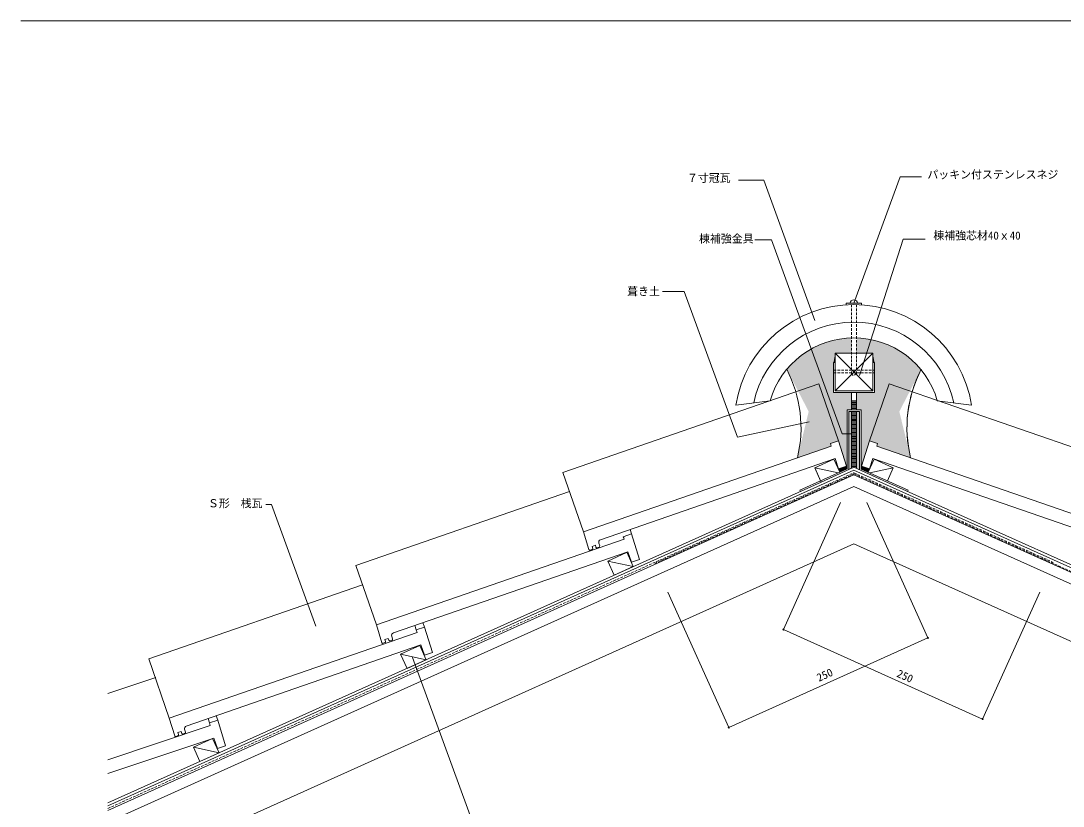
# Model space of a CAD drawing. Units: millimetres, scale not verified. Extents: x -203 to 197, y -138 to 132.
# Drawn here: x -203.2 to 35.4, y -48.3 to 131.6 of the extents above; entities that cross this region are included whole.
import ezdxf
from ezdxf.enums import TextEntityAlignment as Align

# ---------------------------------------------------------------- set-up
doc = ezdxf.new("R2010")
doc.units = ezdxf.units.MM
doc.header["$LTSCALE"] = 0.5
doc.header["$PDMODE"] = 32
doc.header["$PDSIZE"] = 0.25
doc.linetypes.add('DASHED1', pattern=[1.8, 1.2, -0.6])
for name, color, linetype, lineweight in [('0-0', 5, 'Continuous', 18), ('1-0', 7, 'Continuous', 18), ('1-1', 7, 'Continuous', 18), ('1-2', 3, 'Continuous', 18), ('1-3', 7, 'Continuous', 18), ('1-4', 7, 'Continuous', 18)]:
    doc.layers.add(name, color=color, linetype=linetype, lineweight=lineweight)
doc.layers.add('1-5_ADD_LINE', color=8, linetype='Continuous')
doc.styles.add('ＭＳ ゴシック', font='')
doc.styles.get('ＭＳ ゴシック').set_extended_font_data('MS Gothic')

msp = doc.modelspace()

# ---------------------------------------------------------------- linework, layer by layer
at = {"layer": '0-0'}
msp.add_line((-203.2432, 131.6351), (196.7568, 131.6351), dxfattribs=at)
at = {"layer": '1-0'}
for p, q in [((-21.4257, 29.2176), (-17.0657, 31.2255)), ((-17.0657, 31.2255), (-15.7114, 28.2161)), ((-17.0656, 31.2254), (-15.7114, 28.2161)), ((-17.0656, 31.2254), (-15.7114, 28.2161)), ((-7.8409, 31.2255), (-9.1952, 28.2161)), ((-7.841, 31.2254), (-9.1952, 28.2161)), ((-7.841, 31.2254), (-9.1952, 28.2161)), ((-3.4809, 29.2176), (-7.8409, 31.2255)), ((-183.2977, -48.1847), (-12.4533, 28.6953)), ((-19.9655, 25.9728), (-21.4257, 29.2176)), ((-21.4257, 29.2176), (-16.0804, 28.05)), ((-20.0886, 26.2463), (-21.4257, 29.2176)), ((-19.9406, 25.984), (-12.4533, 29.3532)), ((-4.966, 25.984), (-12.4533, 29.3532)), ((158.3911, -48.1847), (-12.4533, 28.6953)), ((-3.4809, 29.2176), (-8.8262, 28.05)), ((-4.818, 26.2463), (-3.4809, 29.2176)), ((-4.818, 26.2463), (-3.4809, 29.2176)), ((-183.2977, -49.2812), (-12.4533, 27.5987)), ((-15.5883, 27.9425), (-19.9655, 25.9728)), ((-15.5883, 27.9425), (-15.5883, 27.9425)), ((158.3911, -49.2812), (-12.4533, 27.5987)), ((-9.3183, 27.9425), (-4.9411, 25.9728)), ((-9.3183, 27.9425), (-9.3183, 27.9425)), ((-183.2977, -47.5267), (-19.9406, 25.984)), ((-183.2977, -51.9131), (-12.4533, 24.9669)), ((-19.9655, 25.9727), (-19.9655, 25.9728)), ((158.3911, -51.9131), (-12.4533, 24.9669)), ((158.3911, -47.5267), (-4.966, 25.984)), ((-4.9411, 25.9728), (-4.9411, 25.9728)), ((-183.2977, -65.0721), (-12.4533, 11.8079)), ((158.3911, -65.0721), (-12.4533, 11.8079)), ((-67.3854, 4.6338), (-68.8456, 7.8787)), ((-68.8456, 7.8787), (-63.0082, 6.6035)), ((-116.2655, -13.4603), (-111.9055, -11.4524)), ((-114.8053, -16.7052), (-116.2655, -13.4603)), ((-114.8053, -16.7052), (-116.2655, -13.4603)), ((-116.2655, -13.4603), (-110.4281, -14.7354)), ((-160.0597, -29.2135), (-160.3656, -28.1954)), ((-163.7026, -34.7612), (-157.848, -36.0744))]:
    msp.add_line(p, q, dxfattribs=at)
for points in [[(-15.5883, 27.9425), (-19.9433, 25.9828), (-19.9655, 25.9728)], [(-9.3183, 27.9425), (-4.9633, 25.9828), (-4.9411, 25.9728)], [(-67.3854, 4.6338), (-68.8456, 7.8786), (-64.5141, 9.8734)], [(-64.4855, 9.8865), (-63.0082, 6.6035), (-67.3854, 4.6338)], [(-64.4855, 9.8865), (-63.0082, 6.6035), (-67.3854, 4.6338)], [(-64.4855, 9.8865), (-63.0082, 6.6035), (-67.3854, 4.6338)], [(-111.9054, -11.4525), (-110.4281, -14.7354), (-114.8053, -16.7052)], [(-111.9054, -11.4525), (-110.4281, -14.7354), (-114.8053, -16.7052)]]:
    msp.add_lwpolyline(points, dxfattribs=at)
msp.add_lwpolyline([(-162.2252, -38.0441), (-163.7026, -34.7612), (-159.3253, -32.7915), (-157.848, -36.0744)], close=True, dxfattribs=at)
at = {"layer": '1-1'}
for p, q in [((-12.4533, 66.9532), (-1.908, 95.9261)), ((-1.908, 95.9261), (3.0272, 95.9261)), ((-31.3493, 81.4462), (-35.1341, 81.4462)), ((-11.2293, 50.3839), (-1.2059, 81.6493)), ((-1.2059, 81.6493), (3.8568, 81.6493)), ((-51.3112, 69.6339), (-56.2887, 69.6339)), ((-14.237, 66.9532), (-10.7142, 66.9532)), ((-14.237, 66.9532), (-14.237, 66.5597)), ((-10.7142, 66.9532), (-10.7142, 66.5548)), ((-16.7533, 55.4984), (-8.1533, 46.8984)), ((-17.1533, 53.3596), (-16.7533, 53.3596)), ((-8.1533, 53.3596), (-7.7533, 53.3596)), ((-7.7533, 53.3596), (-7.7533, 46.4984)), ((-15.1577, 46.8984), (-10.9281, 46.8984)), ((-13.0533, 46.4984), (-13.0533, 42.5435)), ((-11.8533, 46.4984), (-11.8533, 42.5435)), ((-39.5138, 43.6141), (-31.6533, 44.6141)), ((-13.0533, 44.6141), (-11.8533, 44.6141)), ((-13.0533, 44.3141), (-11.8533, 44.3141)), ((-13.0533, 44.0141), (-11.8533, 44.0141)), ((-13.0533, 43.7141), (-11.8533, 43.7141)), ((-13.0533, 43.4141), (-11.8533, 43.4141)), ((-13.0533, 43.1141), (-11.8533, 43.1141)), ((6.6257, 44.6141), (14.4862, 43.6141)), ((-14.0405, 42.5435), (-10.8002, 42.5435)), ((-14.0405, 28.968), (-14.0405, 42.5435)), ((-13.6405, 42.1435), (-11.2002, 42.1435)), ((-13.6405, 29.148), (-13.6405, 42.1435)), ((-13.0533, 42.8141), (-11.8533, 42.8141)), ((-13.0533, 42.1435), (-13.0533, 29.0832)), ((-13.0533, 41.8435), (-11.8533, 41.8435)), ((-13.0533, 41.5435), (-11.8533, 41.5435)), ((-13.0533, 41.2435), (-11.8533, 41.2435)), ((-13.0533, 40.9435), (-11.8533, 40.9435)), ((-13.0533, 40.6435), (-11.8533, 40.6435)), ((-11.8533, 42.1435), (-11.8533, 29.0832)), ((-11.2002, 28.7893), (-11.2002, 42.1435)), ((-10.8002, 28.9383), (-10.8002, 42.5435)), ((-13.0533, 40.3435), (-11.8533, 40.3435)), ((-13.0533, 40.0435), (-11.8533, 40.0435)), ((-13.0533, 39.7435), (-11.8533, 39.7435)), ((-13.0533, 39.4435), (-11.8533, 39.4435)), ((-13.0533, 39.1436), (-11.8533, 39.1436)), ((-13.0533, 38.8436), (-11.8533, 38.8436)), ((-13.0533, 38.5436), (-11.8533, 38.5436)), ((-13.0533, 38.2436), (-11.8533, 38.2436)), ((-13.0533, 37.9436), (-11.8533, 37.9436)), ((-13.0533, 37.6436), (-11.8533, 37.6436)), ((-13.0533, 37.3436), (-11.8533, 37.3436)), ((-13.0533, 37.0436), (-11.8533, 37.0436)), ((-13.0533, 36.7436), (-11.8533, 36.7436)), ((-13.0533, 36.4436), (-11.8533, 36.4436)), ((-13.0533, 36.1436), (-11.8533, 36.1436)), ((-13.0533, 35.8436), (-11.8533, 35.8436)), ((-13.0533, 35.5436), (-11.8533, 35.5436)), ((-13.0533, 35.2436), (-11.8533, 35.2436)), ((-13.0533, 34.9436), (-11.8533, 34.9436)), ((-13.0533, 34.6436), (-11.8533, 34.6436)), ((-13.0533, 34.3436), (-11.8533, 34.3436)), ((-13.0533, 34.0436), (-11.8533, 34.0436)), ((-13.0533, 33.7436), (-11.8533, 33.7436)), ((-13.0533, 33.4436), (-11.8533, 33.4436)), ((-13.0533, 33.1436), (-11.8533, 33.1436)), ((-13.0533, 32.8436), (-11.8533, 32.8436)), ((-13.0533, 32.5436), (-11.8533, 32.5436)), ((-13.0533, 32.2436), (-11.8533, 32.2436)), ((-13.0533, 31.9436), (-11.8533, 31.9436)), ((-13.0533, 31.6437), (-11.8533, 31.6437)), ((-13.0533, 31.3437), (-11.8533, 31.3437)), ((-13.0533, 31.0437), (-11.8533, 31.0437)), ((-24.8306, 24.1124), (-14.0405, 28.968)), ((-13.6405, 29.148), (-13.6405, 28.819)), ((-13.0533, 30.7437), (-11.8533, 30.7437)), ((-13.0533, 30.4437), (-11.8533, 30.4437)), ((-13.0533, 30.1437), (-11.8533, 30.1437)), ((-13.0533, 29.8437), (-11.8533, 29.8437)), ((-13.0533, 29.5437), (-11.8533, 29.5437)), ((-13.0533, 29.2437), (-12.6968, 29.2437)), ((-12.2098, 29.2437), (-11.8533, 29.2437)), ((-10.8002, 28.9383), (-0.076, 24.1124)), ((-24.8306, 24.1124), (-24.7075, 23.8389)), ((-0.076, 24.1124), (-0.1991, 23.8389)), ((-113.538, -14.2265), (-88.2816, -83.6178))]:
    msp.add_line(p, q, dxfattribs=at)
at = {"layer": '1-1', "linetype": 'DASHED1'}
for p, q in [((-11.8533, 66.614), (-11.8533, 50.8316)), ((-17.1533, 51.5911), (-7.7533, 51.5911)), ((-17.1533, 51.0227), (-7.7533, 51.0227)), ((-11.8533, 50.8316), (-12.5408, 50.2662)), ((-12.4533, 27.8481), (-58.0494, 7.3298)), ((-12.4533, 27.8481), (159.4692, -49.5171))]:
    msp.add_line(p, q, dxfattribs=at)
at = {"layer": '1-1', "color": 3}
msp.add_line((-72.4289, 10.5188), (-72.8941, 10.3747), dxfattribs=at)
at = {"layer": '1-1'}
for points in [[(-21.4098, 62.9682), (-33.1242, 95.1533), (-38.9189, 95.1533)], [(-31.3493, 81.4462), (-15.1832, 37.0303), (-12.8179, 37.0303)], [(-51.3112, 69.6339), (-39.1664, 36.2665), (-22.6902, 39.7685)], [(-16.7533, 55.4984), (-8.1533, 55.4984), (-8.1533, 46.8984), (-16.7533, 46.8984)], [(-8.1533, 55.4984), (-16.7533, 46.8984), (-16.7533, 55.4984)], [(-7.7533, 46.4984), (-17.1533, 46.4984), (-17.1533, 53.3596)]]:
    msp.add_lwpolyline(points, dxfattribs=at)
at = {"layer": '1-1', "linetype": 'DASHED1'}
for points in [[(-13.0533, 66.614), (-13.0533, 50.8316), (-12.5408, 50.2662)], [(-183.2977, -48.7825), (-12.4533, 28.0974), (33.1428, 7.5792)]]:
    msp.add_lwpolyline(points, dxfattribs=at)
at = {"layer": '1-1'}
for centre, radius, start, end in [((-12.489, 66.8377), 0.8988, 7.38367, 172.61633), ((-12.5138, 39.2663), 27.3478, 9.14783, 170.85219), ((-12.5138, 39.193), 23.4211, 12.18517, 167.90198), ((-12.5138, 39.0946), 19.9195, 16.08661, 163.91339)]:
    msp.add_arc(centre, radius, start, end, dxfattribs=at)
at = {"layer": '1-1', "color": 3}
for centre, start, end in [((-72.9553, 10.572), 199.08264, 287.22078), ((-72.4901, 10.7162), 287.21812, 17.21579)]:
    msp.add_arc(centre, 0.2066, start, end, dxfattribs=at)
at = {"layer": '1-2', "color": 7}
for p, q in [((-20.4809, 48.4796), (-79.1225, 28.1902)), ((-15.9687, 35.4382), (-20.4809, 48.4796)), ((-8.9379, 35.4382), (-4.4257, 48.4796)), ((-4.4257, 48.4796), (54.2159, 28.1902)), ((-74.4142, 14.5817), (-79.1225, 28.1902)), ((-77.5985, 23.7853), (-126.5425, 6.8512)), ((-63.3886, 14.0992), (-63.7356, 15.1019)), ((-121.8341, -6.7573), (-126.5425, 6.8512)), ((-125.0185, 2.4464), (-173.9624, -14.4878)), ((-112.6996, -7.8941), (-113.0139, -6.8801)), ((-110.8086, -7.2398), (-111.1555, -6.2371)), ((-169.254, -28.0962), (-173.9624, -14.4878)), ((-172.3283, -18.7795), (-183.2977, -22.4679)), ((-158.163, -28.5757), (-158.5071, -27.5524))]:
    msp.add_line(p, q, dxfattribs=at)
at = {"layer": '1-2'}
for p, q in [((-17.682, 34.2105), (-74.4142, 14.5817)), ((-17.8598, 34.7838), (-15.9687, 35.4382)), ((-17.8598, 34.7838), (-17.682, 34.2105)), ((-14.1619, 29.6085), (-15.9687, 35.4382)), ((-10.7447, 29.6085), (-8.9379, 35.4382)), ((-7.0468, 34.7838), (-8.9379, 35.4382)), ((-7.0468, 34.7838), (-7.2245, 34.2105)), ((-7.2245, 34.2105), (49.5076, 14.5817)), ((-70.5183, 12.7551), (-16.7935, 31.3434)), ((-16.7935, 31.3434), (-15.9735, 28.9732)), ((-8.1131, 31.3434), (-8.9331, 28.9732)), ((45.6117, 12.7551), (-8.1131, 31.3434)), ((-15.9761, 28.9809), (-14.1619, 29.6085)), ((-8.9305, 28.9809), (-10.7447, 29.6085)), ((-73.1505, 10.5045), (-74.4142, 14.5817)), ((-65.102, 12.8715), (-121.8341, -6.7573)), ((-70.6883, 11.3426), (-70.8953, 12.0105)), ((-65.2797, 13.4449), (-63.3886, 14.0992)), ((-65.2797, 13.4449), (-65.102, 12.8715)), ((-65.2199, 13.4644), (-65.0472, 12.8895)), ((-61.5819, 8.2696), (-63.3886, 14.0992)), ((-117.9383, -8.5838), (-64.2134, 10.0044)), ((-72.437, 11.2425), (-71.6806, 11.5043)), ((-72.2928, 10.7773), (-72.437, 11.2425)), ((-71.5431, 11.0606), (-71.6806, 11.5043)), ((-70.8139, 11.0944), (-71.2867, 10.9308)), ((-64.2134, 10.0044), (-63.3934, 7.6343)), ((-63.396, 7.6419), (-61.5819, 8.2696)), ((-120.5704, -10.8345), (-121.8341, -6.7573)), ((-112.5219, -8.4675), (-169.254, -28.0962)), ((-118.1082, -9.9964), (-118.3152, -9.3285)), ((-112.6996, -7.8941), (-110.8085, -7.2398)), ((-112.6996, -7.8941), (-112.5219, -8.4675)), ((-109.0018, -13.0694), (-110.8086, -7.2398)), ((-165.3582, -29.9228), (-111.6333, -11.3345)), ((-120.314, -10.9643), (-119.8412, -10.8007)), ((-119.857, -10.0964), (-119.1006, -9.8347)), ((-119.7156, -10.5525), (-119.857, -10.0964)), ((-118.9631, -10.2783), (-119.1006, -9.8347)), ((-118.2339, -10.2446), (-118.7066, -10.4082)), ((-111.6333, -11.3345), (-110.8133, -13.7047)), ((-110.8159, -13.697), (-109.0018, -13.0694)), ((-167.9904, -32.1735), (-169.254, -28.0962)), ((-160.0597, -29.2135), (-158.163, -28.5757)), ((-156.4072, -34.4209), (-158.163, -28.5757)), ((-159.8871, -29.7884), (-183.2977, -37.6602)), ((-165.5281, -31.3353), (-165.7351, -30.6674)), ((-160.0597, -29.2135), (-159.8871, -29.7884)), ((-183.2977, -40.8252), (-159.0235, -32.6631)), ((-167.7339, -32.3033), (-167.2612, -32.1397)), ((-167.2769, -31.4354), (-166.5205, -31.1737)), ((-167.1355, -31.8915), (-167.2769, -31.4354)), ((-166.383, -31.6173), (-166.5205, -31.1737)), ((-165.6538, -31.5835), (-166.1265, -31.7471)), ((-159.0235, -32.6631), (-158.2242, -35.0403)), ((-158.2268, -35.0327), (-156.4072, -34.4209))]:
    msp.add_line(p, q, dxfattribs=at)
for centre, radius, start, end in [((-70.3222, 12.1881), 0.6, 109.08589, 197.21983), ((-71.352, 11.1198), 0.2, 197.21758, 289.0885), ((-70.8793, 11.2834), 0.2, 289.0885, 17.21996), ((-117.7421, -9.1509), 0.6, 109.08589, 197.21983), ((-120.3794, -10.7753), 0.2, 197.21655, 289.08514), ((-119.9067, -10.6117), 0.2, 289.08401, 17.21758), ((-118.772, -10.2192), 0.2, 197.21758, 289.0885), ((-118.2993, -10.0556), 0.2, 289.0885, 17.21996), ((-165.162, -30.4898), 0.6, 109.08589, 197.21983), ((-167.7993, -32.1143), 0.2, 197.21655, 289.08514), ((-167.3266, -31.9507), 0.2, 289.08401, 17.21758), ((-166.1919, -31.5581), 0.2, 197.21758, 289.0885), ((-165.7192, -31.3946), 0.2, 289.0885, 17.21996)]:
    msp.add_arc(centre, radius, start, end, dxfattribs=at)
at = {"layer": '1-3'}
for p, q in [((-28.6123, -7.8114), (-15.5193, 21.2841)), ((4.4575, -9.7315), (-9.5056, 21.2977)), ((-41.1386, -30.2497), (-55.1017, 0.7794)), ((16.9838, -28.3296), (30.0768, 0.7659)), ((-28.6123, -7.8114), (16.9838, -28.3296)), ((-41.1386, -30.2497), (4.4575, -9.7315))]:
    msp.add_line(p, q, dxfattribs=at)
msp.add_lwpolyline([(-135.7278, -7.0714), (-145.8742, 20.8055), (-147.1481, 20.8055)], dxfattribs=at)
for p in [(-28.6123, -7.8114), (4.4575, -9.7315), (16.9838, -28.3296), (-41.1386, -30.2497)]:
    msp.add_point(p, dxfattribs=at)
at = {"layer": '1-4'}
for centre, start, end in [((-53.7061, 38.4267), 346.3126, 27.36676), ((28.7995, 38.4267), 152.63324, 193.6874), ((28.7995, 38.4267), 152.83302, 193.6874)]:
    msp.add_arc(centre, 29.121, start, end, dxfattribs=at)
at = {"layer": '1-4', "color": 1}
for centre, start, end in [((-53.7061, 38.4267), 346.3126, 27.36676), ((28.7995, 38.4267), 152.63324, 193.6874)]:
    msp.add_arc(centre, 29.121, start, end, dxfattribs=at)
at = {"layer": '1-5_ADD_LINE'}
for points in [[(-27.8443, 51.8131), (-16.7533, 55.4984), (-13.0533, 59.0068)], [(-27.8443, 51.8131), (-13.0533, 59.0068), (-14.5295, 58.9131)], [(-27.8443, 51.8131), (-14.5295, 58.9131), (-15.6307, 58.7638)], [(-27.8443, 51.8131), (-15.6307, 58.7638), (-16.7879, 58.5585)], [(-27.8443, 51.8131), (-16.7879, 58.5585), (-17.8518, 58.2785)], [(-27.8443, 51.8131), (-17.8518, 58.2785), (-19.009, 57.9239)], [(-27.8443, 51.8131), (-19.009, 57.9239), (-20.2408, 57.4573)], [(-27.8443, 51.8131), (-20.2408, 57.4573), (-21.454, 56.9161)], [(-13.0533, 59.0068), (-16.7533, 55.4984), (-13.0533, 55.4984)], [(2.9377, 51.8131), (-8.1533, 55.4984), (-11.8533, 59.0068)], [(2.9377, 51.8131), (-11.8533, 59.0068), (-10.3771, 58.9131)], [(-11.8533, 59.0068), (-8.1533, 55.4984), (-11.8533, 55.4984)], [(2.9377, 51.8131), (-10.3771, 58.9131), (-9.2759, 58.7638)], [(2.9377, 51.8131), (-9.2759, 58.7638), (-8.1187, 58.5585)], [(2.9377, 51.8131), (-8.1187, 58.5585), (-7.0548, 58.2785)], [(2.9377, 51.8131), (-7.0548, 58.2785), (-5.8976, 57.9239)], [(2.9377, 51.8131), (-5.8976, 57.9239), (-4.6658, 57.4573)], [(2.9377, 51.8131), (-4.6658, 57.4573), (-3.4526, 56.9161)], [(-27.8443, 51.8131), (-21.454, 56.9161), (-22.2565, 56.4494)], [(-27.8443, 51.8131), (-22.2565, 56.4494), (-23.1711, 55.9455)], [(-27.8443, 51.8131), (-23.1711, 55.9455), (-24.4589, 55.0683)], [(-17.1533, 53.3596), (-16.7533, 55.4984), (-27.8443, 51.8131)], [(-27.8443, 51.8131), (-24.4589, 55.0683), (-25.6721, 54.0604)], [(-17.1533, 53.3596), (-16.7533, 53.3596), (-16.7533, 55.4984)], [(-7.7533, 53.3596), (-8.1533, 53.3596), (-8.1533, 55.4984)], [(-7.7533, 53.3596), (-8.1533, 55.4984), (2.9377, 51.8131)], [(2.9377, 51.8131), (-3.4526, 56.9161), (-2.6501, 56.4494)], [(2.9377, 51.8131), (-2.6501, 56.4494), (-1.7355, 55.9455)], [(2.9377, 51.8131), (-1.7355, 55.9455), (-0.4477, 55.0683)], [(2.9377, 51.8131), (-0.4477, 55.0683), (0.7655, 54.0604)], [(-27.8443, 51.8131), (-25.6721, 54.0604), (-26.6427, 53.1459)], [(-27.8443, 51.8131), (-17.1533, 46.4984), (-27.8443, 51.8131), (-17.1533, 53.3596)], [(2.9377, 51.8131), (-7.7533, 46.4984), (2.9377, 51.8131), (-7.7533, 53.3596)], [(2.9377, 51.8131), (0.7655, 54.0604), (1.7361, 53.1459)], [(-22.8321, 42.1299), (-14.0405, 42.5435), (-27.8443, 51.8131)], [(-27.8443, 51.8131), (-14.0405, 42.5435), (-13.0533, 42.5435)], [(-13.0533, 42.5435), (-17.1533, 46.4984), (-27.8443, 51.8131)], [(2.9377, 51.8131), (-10.8661, 42.5435), (-11.8533, 42.5435)], [(-11.8533, 42.5435), (-7.7533, 46.4984), (2.9377, 51.8131)], [(-2.0745, 42.1299), (-10.8661, 42.5435), (2.9377, 51.8131)], [(-13.0533, 42.5435), (-13.0533, 46.4984), (-17.1533, 46.4984)], [(-11.8533, 42.5435), (-11.8533, 46.4984), (-7.7533, 46.4984)], [(-22.8321, 42.1299), (-25.4121, 31.5359), (-17.682, 34.2105)], [(-22.8321, 42.1299), (-15.9687, 35.4382), (-14.0405, 42.5435)], [(-22.8321, 42.1299), (-17.682, 34.2105), (-17.8598, 34.7838)], [(-22.8321, 42.1299), (-17.8598, 34.7838), (-15.9687, 35.4382)], [(-14.0405, 42.5435), (-15.9687, 35.4382), (-14.1619, 29.6085)], [(-14.0405, 42.5435), (-14.1619, 29.6085), (-14.0405, 28.968)], [(-13.6405, 42.1435), (-13.6405, 28.819), (-13.0533, 42.1435), (-13.0533, 29.0832)], [(-11.2661, 42.1435), (-11.2661, 28.819), (-11.8533, 42.1435), (-11.8533, 29.0832)], [(-2.0745, 42.1299), (-8.9379, 35.4382), (-10.8661, 42.5435)], [(-10.8661, 42.5435), (-8.9379, 35.4382), (-10.7447, 29.6085)], [(-10.8661, 42.5435), (-10.7447, 29.6085), (-10.8661, 28.968)], [(-2.0745, 42.1299), (-7.0468, 34.7838), (-8.9379, 35.4382)], [(-2.0745, 42.1299), (0.5055, 31.5359), (-7.2245, 34.2105)], [(-2.0745, 42.1299), (-7.2245, 34.2105), (-7.0468, 34.7838)], [(-14.1619, 29.6085), (-15.9761, 28.9809), (-14.0405, 28.968), (-15.7114, 28.2161)], [(-10.7447, 29.6085), (-8.9305, 28.9809), (-10.8661, 28.968), (-9.1952, 28.2161)]]:
    msp.add_solid(points, dxfattribs=at)

# ---------------------------------------------------------------- texts
at = {"layer": '1-1', "style": 'ＭＳ ゴシック'}
for s, p in [('７寸冠瓦', (-50.7054, 94.1696)), ('パッキン付ステンレスネジ', (4.3499, 94.9459)), ('棟補強芯材40ｘ40', (5.7161, 80.9807)), ('棟補強金具', (-47.9458, 80.269)), ('葺き土', (-64.3908, 68.1992))]:
    msp.add_text(s, height=1.833, dxfattribs=at).set_placement(p, align=Align.BOTTOM_LEFT)
at = {"layer": '1-3', "style": 'ＭＳ ゴシック'}
msp.add_text('Ｓ形\u3000桟瓦', height=1.833, dxfattribs=at).set_placement((-160.3981, 19.6321), align=Align.BOTTOM_LEFT)
for rotation, p in [(24.228, (-20.2556, -20.304)), (335.772, (-3.0707, -19.0554))]:
    msp.add_text('250', height=1.833, rotation=rotation, dxfattribs=at).set_placement(p, align=Align.BOTTOM_LEFT)

doc.saveas('drawing.dxf')
